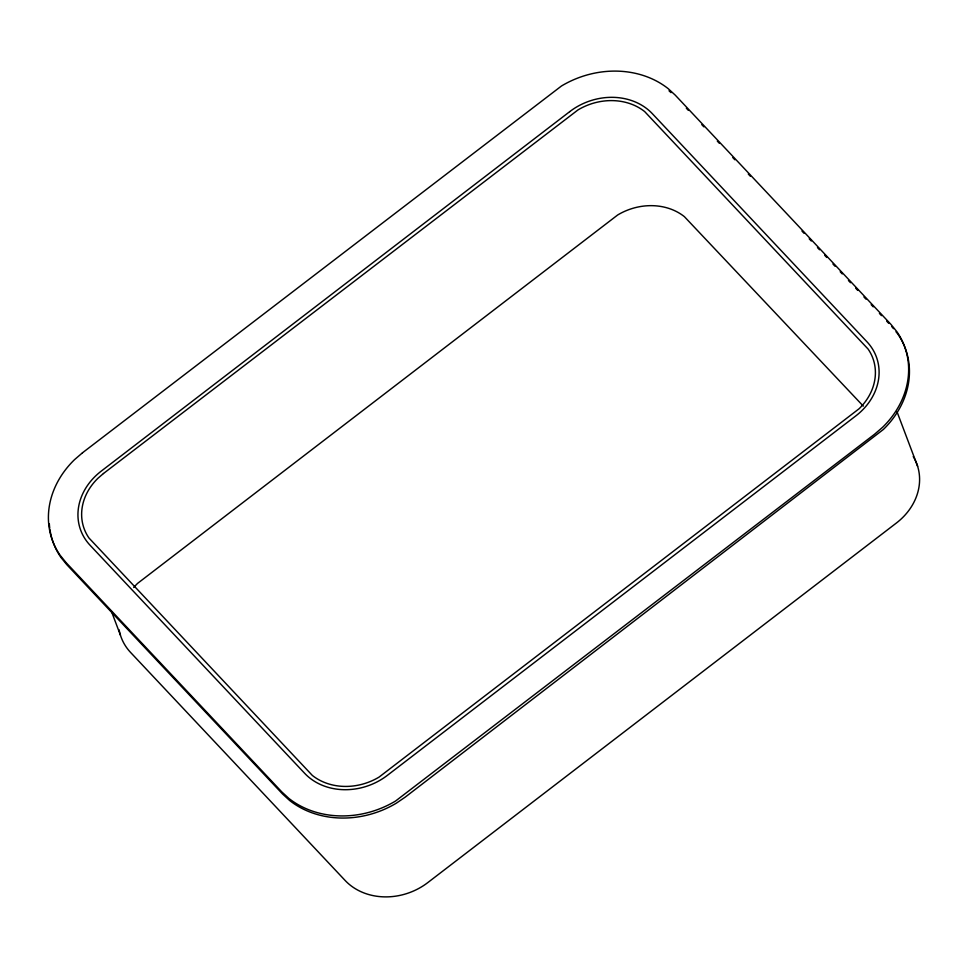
<?xml version="1.0" encoding="UTF-8"?>
<svg xmlns="http://www.w3.org/2000/svg" width="968" height="968" viewBox="0 0 968 968"><rect width="100%" height="100%" fill="white"/><g stroke="black" fill="none" stroke-linecap="round" stroke-linejoin="round"><path stroke-width="1.45" d="M669.033 90.81L671.03 92.638M686.336 108.198L688.405 110.388M701.824 124.654L703.893 126.856M717.312 141.122L719.381 143.312M732.8 157.578L734.869 159.781M748.288 174.046L750.357 176.237M801.988 231.11L804.057 233.312M809.212 238.793L811.281 240.996M817.476 247.578L819.545 249.768M824.7 255.262L826.769 257.452M832.964 264.046L835.033 266.236M840.2 271.73L842.257 273.92M848.452 280.502L850.521 282.704M855.688 288.186L857.745 290.388M863.94 296.97L866.009 299.16M871.176 304.654L873.233 306.844M879.428 313.426L881.497 315.629M886.664 321.11L888.721 323.312M863.287 406.1L684.376 216.638A56.229 47.94 -20.7 0 0 617.693 214.969L137.613 583.365A56.229 47.94 -20.7 0 0 133.729 587.515M891.818 326.603L893.5 328.672M896.017 331.782L897.699 333.851A90.048 76.775 -20.7 0 1 883.373 429.453L405.229 797.124L396.396 803.137A90.048 76.775 -20.7 0 1 289.613 800.463L282.632 794.062L66.816 564.683L60.948 557.435A90.048 76.775 -20.7 0 1 49.937 529.569M896.985 411.678L917.628 466.298M111.417 611.28L120.407 635.093M49.731 528.141A90.048 76.775 -20.7 0 1 49.332 523.809M913.235 456.545A59.992 51.147 -20.7 0 1 896.416 522.998L427.808 882.586A59.992 51.147 -20.7 0 1 345.177 880.517L130.535 652.384A59.992 51.147 -20.7 0 1 119.149 629.878M82.474 452.794L74.475 459.703A90.048 76.775 -20.7 0 0 60.149 555.305L66.018 562.553L281.833 791.933L288.803 798.346A90.048 76.775 -20.7 0 0 395.597 801.008L874.576 434.233L882.562 427.336A90.048 76.775 -20.7 0 0 896.888 331.721L891.02 324.474L675.204 95.094L668.235 88.693A90.048 76.775 -20.7 0 0 561.44 86.019L82.474 452.794M103.455 473.521L97.913 478.301A56.229 47.94 -20.7 0 0 88.971 538.002L312.361 775.453A56.229 47.94 -20.7 0 0 379.045 777.11L859.124 408.726A56.229 47.94 -20.7 0 0 868.066 349.024L644.676 111.586A56.229 47.94 -20.7 0 0 577.993 109.916L103.455 473.521M569.729 111.635L101.12 471.222A59.992 51.147 -20.7 0 0 90.036 545.202L304.678 773.335A59.992 51.147 -20.7 0 0 387.309 775.404L855.918 415.816A59.992 51.147 -20.7 0 0 867.001 341.837L652.359 113.692A59.992 51.147 -20.7 0 0 569.729 111.635"/></g></svg>
